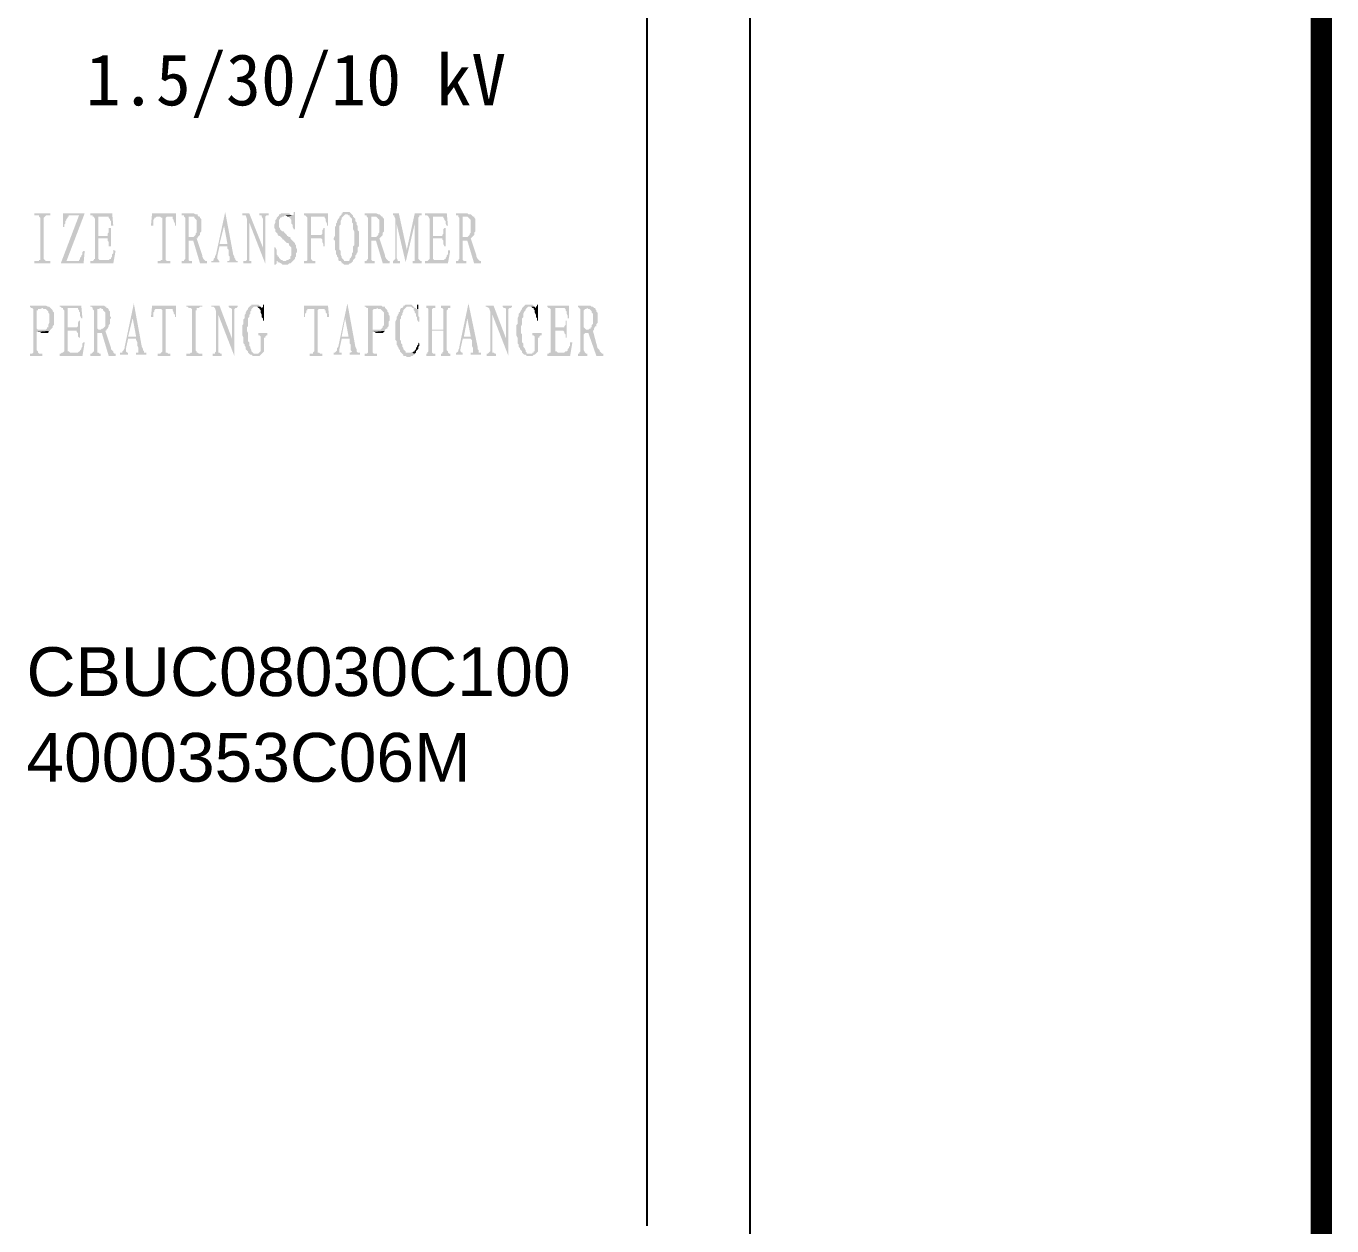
# Model space of a CAD drawing. Header units: millimetres. Extents: x 237080 to 246815, y -181726 to -175279.
# Drawn here: x 246750.4 to 246814.7, y -181108.9 to -181049.9 of the extents above; entities that cross this region are included whole.
import ezdxf

# ---------------------------------------------------------------- set-up
doc = ezdxf.new("R2010")
doc.units = ezdxf.units.MM
doc.header["$LTSCALE"] = 13
for name, color, linetype in [('1', 4, 'Continuous'), ('2', 3, 'Continuous'), ('PDF_Geometry', 7, 'Continuous')]:
    doc.layers.add(name, color=color, linetype=linetype)
doc.styles.add('Note Text (ANSI)', font='arial.ttf')
doc.styles.add('PDF FangSong', font='simfang.ttf')

msp = doc.modelspace()

# ---------------------------------------------------------------- hatches: boundary and pattern name
at = {"layer": '2', "linetype": 'Continuous', "transparency": 33554559}
for points in [[(246751.642, -181059.121), (246750.855, -181059.121), (246750.855, -181059.233), (246750.968, -181059.233), (246751.024, -181059.233), (246751.08, -181059.233), (246751.08, -181059.289), (246751.136, -181059.345), (246751.136, -181059.402), (246751.136, -181061.367), (246751.136, -181061.424), (246751.08, -181061.424), (246751.08, -181061.48), (246751.024, -181061.48), (246750.911, -181061.48), (246750.855, -181061.48), (246750.855, -181061.592), (246751.642, -181061.592), (246751.642, -181061.48), (246751.585, -181061.48), (246751.529, -181061.48), (246751.473, -181061.48), (246751.417, -181061.48), (246751.361, -181061.424), (246751.305, -181061.367), (246751.305, -181059.345), (246751.361, -181059.289), (246751.417, -181059.233), (246751.473, -181059.233), (246751.529, -181059.233), (246751.642, -181059.233)], [(246753.327, -181059.121), (246753.046, -181059.233), (246752.147, -181061.592), (246752.428, -181061.48)], [(246753.327, -181059.121), (246752.259, -181059.121), (246752.259, -181059.795), (246752.316, -181059.795), (246752.316, -181059.682), (246752.372, -181059.626), (246752.372, -181059.514), (246752.428, -181059.458), (246752.428, -181059.402), (246752.484, -181059.345), (246752.484, -181059.289), (246752.54, -181059.289), (246752.54, -181059.233), (246753.046, -181059.233)], [(246754.675, -181059.121), (246753.607, -181059.121), (246753.607, -181059.233), (246753.664, -181059.233), (246753.72, -181059.233), (246753.72, -181059.289), (246754.45, -181059.289), (246754.506, -181059.289), (246754.506, -181059.345), (246754.562, -181059.402), (246754.562, -181059.458), (246754.618, -181059.514), (246754.618, -181059.626), (246754.618, -181059.739), (246754.731, -181059.739)], [(246753.72, -181059.289), (246753.776, -181059.289), (246753.832, -181059.402), (246753.832, -181061.367), (246753.776, -181061.367), (246753.776, -181061.424), (246753.72, -181061.48), (246754.169, -181061.424), (246754.113, -181061.424), (246754.057, -181061.424), (246754.001, -181061.367), (246754.001, -181061.311), (246754.001, -181060.356), (246754.394, -181060.356), (246754.001, -181060.244), (246754.001, -181059.289), (246754.45, -181059.289)], [(246757.82, -181059.121), (246756.64, -181059.121), (246756.584, -181059.739), (246756.697, -181059.739), (246756.697, -181059.626), (246756.697, -181059.514), (246756.697, -181059.458), (246756.753, -181059.402), (246756.753, -181059.345), (246756.809, -181059.345), (246756.865, -181059.289), (246756.921, -181059.289)], [(246757.82, -181059.121), (246756.921, -181059.289), (246757.595, -181059.289), (246757.651, -181059.289), (246757.651, -181059.345), (246757.651, -181059.402), (246757.708, -181059.458), (246757.708, -181059.514), (246757.764, -181059.626), (246757.764, -181059.739), (246757.82, -181059.739)], [(246756.921, -181059.289), (246756.977, -181059.289), (246757.034, -181059.289), (246757.09, -181059.345), (246757.146, -181059.345), (246757.146, -181061.367), (246757.146, -181061.424), (246757.09, -181061.424), (246757.034, -181061.48), (246756.977, -181061.48), (246756.921, -181061.48), (246756.921, -181061.592), (246757.539, -181061.592), (246757.539, -181061.48), (246757.483, -181061.48), (246757.427, -181061.48), (246757.371, -181061.48), (246757.314, -181061.424), (246757.314, -181061.367), (246757.314, -181059.345), (246757.371, -181059.289), (246757.427, -181059.289), (246757.539, -181059.289), (246757.595, -181059.289)], [(246758.606, -181059.121), (246758.101, -181059.121), (246758.101, -181059.233), (246758.157, -181059.233), (246758.213, -181059.233), (246758.213, -181059.289), (246758.269, -181059.345), (246758.269, -181061.367), (246758.213, -181061.424), (246758.213, -181061.48), (246758.157, -181061.48), (246758.101, -181061.48), (246758.101, -181061.592), (246758.606, -181061.592), (246758.606, -181061.48), (246758.55, -181061.48), (246758.494, -181061.48), (246758.438, -181061.424), (246758.438, -181061.367), (246758.438, -181060.525), (246758.438, -181060.469), (246758.494, -181060.469), (246758.55, -181060.469), (246758.662, -181060.469), (246758.831, -181060.356), (246758.887, -181060.356), (246758.55, -181060.3), (246758.494, -181060.3), (246758.438, -181060.3), (246758.438, -181060.244), (246758.438, -181059.345), (246758.438, -181059.289), (246758.494, -181059.289), (246758.606, -181059.289), (246758.943, -181059.289), (246758.887, -181059.233), (246758.887, -181059.177), (246758.831, -181059.177), (246758.775, -181059.177), (246758.662, -181059.121)], [(246758.943, -181059.289), (246758.606, -181059.289), (246758.662, -181059.289), (246758.719, -181059.289), (246758.719, -181059.345), (246758.775, -181059.402), (246758.831, -181059.458), (246758.831, -181059.514), (246758.831, -181059.626), (246758.831, -181059.682), (246758.831, -181059.795), (246758.831, -181059.851), (246758.831, -181059.907), (246758.831, -181060.019), (246758.831, -181060.076), (246758.775, -181060.132), (246758.775, -181060.188), (246758.719, -181060.244), (246758.662, -181060.3), (246758.606, -181060.3), (246758.55, -181060.3), (246758.887, -181060.356), (246758.887, -181060.3), (246758.943, -181060.244), (246758.999, -181060.188), (246758.999, -181060.132), (246758.999, -181060.076), (246759.056, -181060.019), (246759.056, -181059.963), (246759.056, -181059.907), (246759.056, -181059.795), (246759.056, -181059.739), (246759.056, -181059.626), (246759.056, -181059.57), (246759.056, -181059.458), (246759.056, -181059.402), (246758.999, -181059.345), (246758.999, -181059.289)], [(246760.235, -181059.065), (246759.786, -181061.143), (246759.73, -181061.255), (246759.73, -181061.311), (246759.673, -181061.367), (246759.673, -181061.424), (246759.617, -181061.48), (246759.561, -181061.48), (246759.561, -181061.536), (246759.954, -181061.536), (246759.954, -181061.48), (246759.898, -181061.424), (246759.842, -181061.367), (246759.842, -181061.255), (246759.954, -181060.75), (246760.347, -181060.75), (246759.954, -181060.637), (246760.179, -181059.739)], [(246760.235, -181059.065), (246760.179, -181059.739), (246760.347, -181060.637), (246759.954, -181060.637), (246760.347, -181060.75), (246760.347, -181060.862), (246760.404, -181060.918), (246760.404, -181060.974), (246760.404, -181061.087), (246760.404, -181061.143), (246760.404, -181061.199), (246760.46, -181061.255), (246760.46, -181061.311), (246760.46, -181061.367), (246760.46, -181061.424), (246760.404, -181061.48), (246760.347, -181061.48), (246760.347, -181061.536), (246760.853, -181061.536), (246760.853, -181061.48), (246760.797, -181061.48), (246760.741, -181061.424), (246760.741, -181061.367), (246760.684, -181061.311), (246760.684, -181061.255), (246760.628, -181061.143)], [(246761.415, -181059.121), (246761.078, -181059.121), (246761.078, -181059.233), (246761.134, -181059.233), (246761.19, -181059.233), (246761.246, -181059.233), (246761.302, -181059.402), (246761.415, -181059.57), (246762.201, -181061.592), (246762.089, -181060.806)], [(246761.302, -181059.402), (246761.302, -181061.367), (246761.302, -181061.424), (246761.246, -181061.48), (246761.19, -181061.48), (246761.134, -181061.48), (246761.134, -181061.592), (246761.527, -181061.592), (246761.527, -181061.48), (246761.471, -181061.48), (246761.415, -181061.48), (246761.415, -181061.424), (246761.415, -181061.367), (246761.415, -181059.57)], [(246762.369, -181059.121), (246761.92, -181059.121), (246761.92, -181059.233), (246761.976, -181059.233), (246762.032, -181059.233), (246762.032, -181059.289), (246762.089, -181059.402), (246762.089, -181060.806), (246762.201, -181061.592), (246762.201, -181059.345), (246762.201, -181059.289), (246762.257, -181059.233), (246762.369, -181059.233)], [(246763.1, -181059.121), (246763.043, -181059.121), (246762.987, -181059.121), (246762.931, -181059.177), (246762.875, -181059.177), (246762.875, -181059.233), (246762.819, -181059.289), (246762.763, -181059.345), (246762.763, -181059.402), (246762.706, -181059.458), (246762.706, -181059.514), (246762.706, -181059.57), (246762.65, -181059.682), (246762.65, -181059.739), (246762.65, -181059.851), (246762.706, -181059.907), (246762.706, -181059.963), (246762.706, -181060.019), (246762.763, -181060.076), (246762.819, -181060.132), (246762.819, -181060.188), (246762.875, -181060.244), (246762.931, -181060.244), (246762.987, -181060.3), (246763.043, -181060.356), (246763.043, -181060.413), (246763.1, -181060.413), (246763.156, -181060.469), (246763.212, -181060.525), (246763.268, -181060.581), (246763.324, -181060.581), (246763.38, -181060.637), (246763.38, -181060.693), (246763.437, -181060.75), (246763.493, -181060.806), (246763.493, -181060.862), (246763.493, -181060.918), (246763.493, -181060.974), (246763.493, -181061.087), (246763.493, -181061.143), (246763.493, -181061.199), (246763.437, -181061.255), (246763.437, -181061.311), (246763.437, -181061.367), (246763.38, -181061.367), (246763.324, -181061.424), (246763.268, -181061.424), (246763.212, -181061.48), (246763.156, -181061.48), (246762.763, -181061.48), (246762.819, -181061.48), (246762.819, -181061.536), (246762.875, -181061.536), (246762.987, -181061.592), (246763.043, -181061.648), (246763.1, -181061.648), (246763.212, -181061.648), (246763.268, -181061.648), (246763.324, -181061.648), (246763.38, -181061.592), (246763.437, -181061.592), (246763.493, -181061.536), (246763.549, -181061.48), (246763.605, -181061.424), (246763.661, -181061.367), (246763.661, -181061.311), (246763.717, -181061.255), (246763.717, -181061.199), (246763.717, -181061.087), (246763.774, -181061.03), (246763.774, -181060.974), (246763.774, -181060.918), (246763.717, -181060.806), (246763.717, -181060.75), (246763.717, -181060.693), (246763.661, -181060.637), (246763.661, -181060.581), (246763.605, -181060.525), (246763.549, -181060.469), (246763.493, -181060.413), (246763.437, -181060.356), (246763.437, -181060.3), (246763.38, -181060.3), (246763.324, -181060.244), (246763.268, -181060.244), (246763.268, -181060.188), (246763.212, -181060.132), (246763.156, -181060.076), (246763.1, -181060.019), (246763.043, -181060.019), (246762.987, -181059.963), (246762.931, -181059.907), (246762.931, -181059.851), (246762.875, -181059.795), (246762.875, -181059.739), (246762.875, -181059.682), (246762.875, -181059.626), (246762.875, -181059.57), (246762.875, -181059.458), (246762.931, -181059.402), (246762.931, -181059.345), (246762.987, -181059.345), (246763.043, -181059.289), (246763.1, -181059.289), (246763.156, -181059.233), (246763.212, -181059.233), (246763.493, -181059.233), (246763.437, -181059.177), (246763.38, -181059.121), (246763.324, -181059.121), (246763.268, -181059.121), (246763.212, -181059.121)], [(246763.493, -181059.233), (246763.212, -181059.233), (246763.324, -181059.289), (246763.549, -181059.233)], [(246763.661, -181059.065), (246763.605, -181059.065), (246763.605, -181059.177), (246763.549, -181059.233), (246763.324, -181059.289), (246763.38, -181059.289), (246763.38, -181059.345), (246763.437, -181059.345), (246763.437, -181059.402), (246763.493, -181059.458), (246763.493, -181059.514), (246763.493, -181059.626), (246763.549, -181059.682), (246763.549, -181059.795), (246763.605, -181059.907), (246763.661, -181059.907)], [(246765.29, -181059.121), (246764.111, -181059.121), (246764.111, -181059.233), (246764.167, -181059.233), (246765.122, -181059.289), (246765.122, -181059.345), (246765.178, -181059.402), (246765.178, -181059.458), (246765.178, -181059.514), (246765.234, -181059.626), (246765.234, -181059.739), (246765.29, -181059.739)], [(246764.167, -181059.233), (246764.223, -181059.289), (246764.279, -181059.345), (246764.279, -181059.402), (246764.279, -181061.424), (246764.223, -181061.48), (246764.167, -181061.48), (246764.111, -181061.48), (246764.111, -181061.592), (246764.672, -181061.592), (246764.672, -181061.48), (246764.616, -181061.48), (246764.56, -181061.48), (246764.504, -181061.424), (246764.448, -181061.367), (246764.448, -181060.356), (246764.953, -181060.356), (246764.448, -181060.188), (246764.448, -181059.289), (246765.122, -181059.289)], [(246766.245, -181059.065), (246766.189, -181059.065), (246766.076, -181059.065), (246766.02, -181059.065), (246766.02, -181059.121), (246765.964, -181059.121), (246765.964, -181059.177), (246765.908, -181059.233), (246765.852, -181059.289), (246765.852, -181059.345), (246765.796, -181059.402), (246765.739, -181059.514), (246765.739, -181059.57), (246765.683, -181059.626), (246765.683, -181059.682), (246765.683, -181059.739), (246765.627, -181059.795), (246765.627, -181059.851), (246765.627, -181059.963), (246765.627, -181060.019), (246765.627, -181060.076), (246765.627, -181060.188), (246765.627, -181060.244), (246765.571, -181060.356), (246765.571, -181060.413), (246765.627, -181060.469), (246765.627, -181060.525), (246765.627, -181060.637), (246765.627, -181060.693), (246765.627, -181060.75), (246765.627, -181060.862), (246765.627, -181060.918), (246765.683, -181060.974), (246765.683, -181061.03), (246765.683, -181061.143), (246765.739, -181061.199), (246765.739, -181061.255), (246765.796, -181061.311), (246765.796, -181061.424), (246765.852, -181061.48), (246765.908, -181061.48), (246766.245, -181061.48), (246766.189, -181061.48), (246766.133, -181061.48), (246766.076, -181061.48), (246766.076, -181061.424), (246766.02, -181061.367), (246765.964, -181061.311), (246765.964, -181061.255), (246765.908, -181061.143), (246765.908, -181061.087), (246765.908, -181061.03), (246765.908, -181060.974), (246765.852, -181060.918), (246765.852, -181060.862), (246765.852, -181060.75), (246765.852, -181060.693), (246765.852, -181060.581), (246765.852, -181060.525), (246765.852, -181060.413), (246765.852, -181060.356), (246765.852, -181060.3), (246765.852, -181060.244), (246765.852, -181060.132), (246765.852, -181060.076), (246765.852, -181059.963), (246765.852, -181059.907), (246765.852, -181059.851), (246765.852, -181059.739), (246765.908, -181059.682), (246765.908, -181059.626), (246765.908, -181059.57), (246765.908, -181059.514), (246765.964, -181059.402), (246765.964, -181059.345), (246766.02, -181059.289), (246766.076, -181059.233), (246766.133, -181059.177), (246766.189, -181059.177), (246766.47, -181059.177), (246766.413, -181059.121), (246766.357, -181059.065), (246766.301, -181059.065)], [(246766.47, -181059.177), (246766.189, -181059.177), (246766.245, -181059.177), (246766.301, -181059.233), (246766.357, -181059.233), (246766.357, -181059.289), (246766.413, -181059.345), (246766.47, -181059.402), (246766.47, -181059.514), (246766.47, -181059.57), (246766.526, -181059.626), (246766.526, -181059.739), (246766.526, -181059.795), (246766.526, -181059.851), (246766.526, -181059.907), (246766.582, -181060.019), (246766.582, -181060.076), (246766.582, -181060.188), (246766.582, -181060.244), (246766.582, -181060.356), (246766.582, -181060.413), (246766.582, -181060.525), (246766.582, -181060.581), (246766.582, -181060.693), (246766.526, -181060.75), (246766.526, -181060.806), (246766.526, -181060.918), (246766.526, -181060.974), (246766.526, -181061.03), (246766.47, -181061.087), (246766.47, -181061.143), (246766.47, -181061.199), (246766.413, -181061.311), (246766.357, -181061.367), (246766.357, -181061.424), (246766.301, -181061.48), (246766.245, -181061.48), (246765.908, -181061.48), (246765.964, -181061.536), (246765.964, -181061.592), (246766.02, -181061.592), (246766.076, -181061.648), (246766.133, -181061.648), (246766.189, -181061.648), (246766.245, -181061.648), (246766.301, -181061.648), (246766.357, -181061.592), (246766.413, -181061.592), (246766.47, -181061.536), (246766.526, -181061.48), (246766.526, -181061.424), (246766.582, -181061.367), (246766.638, -181061.311), (246766.638, -181061.255), (246766.638, -181061.199), (246766.694, -181061.143), (246766.694, -181061.087), (246766.75, -181061.03), (246766.75, -181060.974), (246766.75, -181060.862), (246766.75, -181060.806), (246766.807, -181060.75), (246766.807, -181060.637), (246766.807, -181060.581), (246766.807, -181060.525), (246766.807, -181060.413), (246766.807, -181060.356), (246766.807, -181060.3), (246766.807, -181060.188), (246766.807, -181060.132), (246766.807, -181060.019), (246766.75, -181059.963), (246766.75, -181059.907), (246766.75, -181059.795), (246766.75, -181059.739), (246766.694, -181059.682), (246766.694, -181059.626), (246766.694, -181059.57), (246766.638, -181059.514), (246766.638, -181059.402), (246766.582, -181059.345), (246766.526, -181059.289), (246766.526, -181059.233)], [(246767.593, -181059.121), (246767.087, -181059.121), (246767.087, -181059.233), (246767.144, -181059.233), (246767.2, -181059.233), (246767.2, -181059.289), (246767.256, -181059.345), (246767.256, -181061.367), (246767.2, -181061.424), (246767.2, -181061.48), (246767.144, -181061.48), (246767.087, -181061.48), (246767.087, -181061.592), (246767.593, -181061.592), (246767.593, -181061.48), (246767.537, -181061.48), (246767.481, -181061.48), (246767.424, -181061.424), (246767.424, -181061.367), (246767.424, -181060.525), (246767.424, -181060.469), (246767.481, -181060.469), (246767.537, -181060.469), (246767.649, -181060.469), (246767.818, -181060.356), (246767.537, -181060.3), (246767.481, -181060.3), (246767.424, -181060.3), (246767.424, -181060.244), (246767.424, -181059.345), (246767.424, -181059.289), (246767.481, -181059.289), (246767.537, -181059.289), (246767.93, -181059.289), (246767.874, -181059.233), (246767.818, -181059.177), (246767.761, -181059.177), (246767.649, -181059.121)], [(246767.93, -181059.289), (246767.537, -181059.289), (246767.649, -181059.289), (246767.705, -181059.345), (246767.761, -181059.402), (246767.818, -181059.458), (246767.818, -181059.514), (246767.818, -181059.626), (246767.818, -181059.682), (246767.818, -181059.795), (246767.818, -181059.851), (246767.818, -181059.907), (246767.818, -181060.019), (246767.818, -181060.076), (246767.761, -181060.132), (246767.761, -181060.188), (246767.705, -181060.244), (246767.649, -181060.3), (246767.593, -181060.3), (246767.537, -181060.3), (246767.818, -181060.356), (246767.874, -181060.3), (246767.93, -181060.244), (246767.986, -181060.188), (246767.986, -181060.132), (246767.986, -181060.076), (246768.042, -181060.019), (246768.042, -181059.963), (246768.042, -181059.907), (246768.042, -181059.795), (246768.042, -181059.739), (246768.042, -181059.626), (246768.042, -181059.57), (246768.042, -181059.458), (246768.042, -181059.402), (246767.986, -181059.345), (246767.986, -181059.289)], [(246768.772, -181059.121), (246768.492, -181059.121), (246768.492, -181059.233), (246768.548, -181059.233), (246768.548, -181059.289), (246768.604, -181059.402), (246768.66, -181059.626), (246769.109, -181061.536), (246769.166, -181060.918)], [(246768.604, -181059.402), (246768.604, -181061.367), (246768.548, -181061.424), (246768.492, -181061.48), (246768.492, -181061.592), (246768.829, -181061.592), (246768.829, -181061.48), (246768.772, -181061.48), (246768.716, -181061.48), (246768.716, -181061.424), (246768.66, -181061.311), (246768.66, -181059.626)], [(246769.896, -181059.121), (246769.559, -181059.121), (246769.166, -181060.918), (246769.109, -181061.536), (246769.559, -181059.626), (246769.727, -181059.402), (246769.727, -181059.345), (246769.783, -181059.289), (246769.783, -181059.233), (246769.84, -181059.233), (246769.896, -181059.233)], [(246769.727, -181059.402), (246769.559, -181059.626), (246769.559, -181061.367), (246769.559, -181061.424), (246769.559, -181061.48), (246769.503, -181061.48), (246769.447, -181061.48), (246769.447, -181061.592), (246769.896, -181061.592), (246769.896, -181061.48), (246769.84, -181061.48), (246769.784, -181061.424), (246769.727, -181061.367)], [(246771.132, -181059.121), (246770.064, -181059.121), (246770.064, -181059.233), (246770.121, -181059.233), (246770.177, -181059.233), (246770.233, -181059.289), (246770.907, -181059.289), (246770.963, -181059.289), (246770.963, -181059.345), (246771.019, -181059.402), (246771.019, -181059.458), (246771.075, -181059.514), (246771.075, -181059.626), (246771.132, -181059.739), (246771.188, -181059.739)], [(246770.233, -181059.289), (246770.289, -181059.402), (246770.289, -181061.367), (246770.233, -181061.424), (246770.177, -181061.48), (246770.626, -181061.424), (246770.57, -181061.424), (246770.514, -181061.424), (246770.457, -181061.367), (246770.457, -181061.311), (246770.457, -181060.356), (246770.907, -181060.356), (246770.457, -181060.244), (246770.457, -181059.289), (246770.907, -181059.289)], [(246772.086, -181059.121), (246771.581, -181059.121), (246771.581, -181059.233), (246771.637, -181059.233), (246771.693, -181059.233), (246771.693, -181059.289), (246771.749, -181059.345), (246771.749, -181061.367), (246771.693, -181061.424), (246771.693, -181061.48), (246771.637, -181061.48), (246771.581, -181061.48), (246771.581, -181061.592), (246772.086, -181061.592), (246772.086, -181061.48), (246772.03, -181061.48), (246771.974, -181061.48), (246771.918, -181061.424), (246771.918, -181061.367), (246771.918, -181060.525), (246771.918, -181060.469), (246771.974, -181060.469), (246772.03, -181060.469), (246772.142, -181060.469), (246772.311, -181060.356), (246772.03, -181060.3), (246771.974, -181060.3), (246771.918, -181060.3), (246771.918, -181060.244), (246771.918, -181059.345), (246771.918, -181059.289), (246771.974, -181059.289), (246772.03, -181059.289), (246772.423, -181059.289), (246772.367, -181059.233), (246772.311, -181059.177), (246772.199, -181059.177), (246772.142, -181059.121)], [(246772.423, -181059.289), (246772.03, -181059.289), (246772.086, -181059.289), (246772.142, -181059.289), (246772.199, -181059.345), (246772.255, -181059.402), (246772.311, -181059.458), (246772.311, -181059.514), (246772.311, -181059.626), (246772.311, -181059.682), (246772.311, -181059.795), (246772.311, -181059.851), (246772.311, -181059.907), (246772.311, -181060.019), (246772.311, -181060.076), (246772.255, -181060.132), (246772.255, -181060.188), (246772.199, -181060.244), (246772.142, -181060.3), (246772.086, -181060.3), (246772.03, -181060.3), (246772.311, -181060.356), (246772.367, -181060.3), (246772.423, -181060.244), (246772.479, -181060.188), (246772.479, -181060.132), (246772.479, -181060.076), (246772.536, -181060.019), (246772.536, -181059.963), (246772.536, -181059.907), (246772.536, -181059.795), (246772.536, -181059.739), (246772.536, -181059.626), (246772.536, -181059.57), (246772.536, -181059.458), (246772.536, -181059.402), (246772.479, -181059.345), (246772.479, -181059.289)], [(246754.618, -181059.851), (246754.506, -181059.851), (246754.506, -181059.907), (246754.506, -181059.963), (246754.506, -181060.076), (246754.45, -181060.132), (246754.45, -181060.188), (246754.45, -181060.244), (246754.001, -181060.244), (246754.394, -181060.356), (246754.45, -181060.356), (246754.45, -181060.413), (246754.45, -181060.469), (246754.506, -181060.525), (246754.506, -181060.637), (246754.506, -181060.75), (246754.618, -181060.75)], [(246765.122, -181059.851), (246765.065, -181059.851), (246765.065, -181059.907), (246765.009, -181059.963), (246765.009, -181060.076), (246765.009, -181060.132), (246764.953, -181060.188), (246764.448, -181060.188), (246764.953, -181060.356), (246765.009, -181060.413), (246765.009, -181060.469), (246765.009, -181060.525), (246765.065, -181060.637), (246765.065, -181060.75), (246765.122, -181060.75)], [(246771.075, -181059.851), (246771.019, -181059.851), (246770.963, -181059.907), (246770.963, -181059.963), (246770.963, -181060.076), (246770.963, -181060.132), (246770.907, -181060.188), (246770.907, -181060.244), (246770.457, -181060.244), (246770.907, -181060.356), (246770.907, -181060.413), (246770.963, -181060.469), (246770.963, -181060.525), (246770.963, -181060.637), (246771.019, -181060.75), (246771.075, -181060.75)], [(246754.731, -181060.918), (246754.731, -181060.974), (246754.731, -181061.087), (246754.675, -181061.143), (246754.675, -181061.199), (246754.675, -181061.255), (246754.618, -181061.311), (246754.618, -181061.367), (246754.562, -181061.367), (246754.506, -181061.424), (246754.45, -181061.424), (246754.394, -181061.424), (246754.338, -181061.424), (246754.225, -181061.424), (246754.169, -181061.424), (246753.72, -181061.48), (246753.664, -181061.48), (246753.607, -181061.48), (246753.607, -181061.592), (246754.731, -181061.592), (246754.843, -181060.974)], [(246758.831, -181060.356), (246758.662, -181060.469), (246758.999, -181061.592), (246759.336, -181061.592), (246759.336, -181061.48), (246759.28, -181061.48), (246759.224, -181061.424), (246759.168, -181061.367), (246759.112, -181061.255), (246759.112, -181061.199)], [(246762.707, -181060.806), (246762.65, -181060.806), (246762.65, -181061.648), (246762.707, -181061.648), (246762.763, -181061.592), (246762.763, -181061.536), (246762.763, -181061.48), (246763.156, -181061.48), (246763.1, -181061.48), (246763.044, -181061.424), (246762.987, -181061.424), (246762.931, -181061.367), (246762.875, -181061.311), (246762.875, -181061.255), (246762.819, -181061.255), (246762.819, -181061.199), (246762.763, -181061.143), (246762.763, -181061.03), (246762.763, -181060.974), (246762.763, -181060.918)], [(246767.818, -181060.356), (246767.649, -181060.469), (246767.986, -181061.592), (246768.323, -181061.592), (246768.323, -181061.48), (246768.267, -181061.48), (246768.211, -181061.424), (246768.155, -181061.367), (246768.099, -181061.255), (246768.099, -181061.199)], [(246771.244, -181060.918), (246771.188, -181060.974), (246771.188, -181061.087), (246771.188, -181061.143), (246771.132, -181061.199), (246771.132, -181061.255), (246771.075, -181061.311), (246771.075, -181061.367), (246771.019, -181061.367), (246771.019, -181061.424), (246770.963, -181061.424), (246770.851, -181061.424), (246770.795, -181061.424), (246770.738, -181061.424), (246770.626, -181061.424), (246770.177, -181061.48), (246770.121, -181061.48), (246770.064, -181061.48), (246770.064, -181061.592), (246771.188, -181061.592), (246771.3, -181060.974)], [(246772.311, -181060.356), (246772.142, -181060.469), (246772.479, -181061.592), (246772.816, -181061.592), (246772.816, -181061.48), (246772.76, -181061.48), (246772.704, -181061.424), (246772.648, -181061.367), (246772.592, -181061.255), (246772.592, -181061.199)], [(246753.327, -181060.974), (246753.27, -181060.974), (246753.214, -181061.03), (246753.214, -181061.143), (246753.158, -181061.199), (246753.158, -181061.255), (246753.102, -181061.311), (246753.102, -181061.367), (246753.046, -181061.424), (246753.046, -181061.48), (246752.428, -181061.48), (246752.147, -181061.592), (246753.27, -181061.592)], [(246751.248, -181063.67), (246750.631, -181063.67), (246750.631, -181063.726), (246750.687, -181063.783), (246750.743, -181063.783), (246751.248, -181063.783), (246751.305, -181063.839), (246751.361, -181063.839), (246751.417, -181063.839), (246751.473, -181063.895), (246751.529, -181063.951), (246751.529, -181064.007), (246751.585, -181064.063), (246751.585, -181064.12), (246751.585, -181064.232), (246751.585, -181064.288), (246751.585, -181064.4), (246751.585, -181064.457), (246751.585, -181064.513), (246751.529, -181064.625), (246751.529, -181064.681), (246751.529, -181064.737), (246751.473, -181064.737), (246751.473, -181064.794), (246751.417, -181064.85), (246751.361, -181064.85), (246751.305, -181064.85), (246751.248, -181064.85), (246751.585, -181064.906), (246751.642, -181064.85), (246751.698, -181064.794), (246751.754, -181064.737), (246751.754, -181064.681), (246751.81, -181064.625), (246751.81, -181064.569), (246751.81, -181064.457), (246751.81, -181064.4), (246751.81, -181064.288), (246751.81, -181064.176), (246751.81, -181064.12), (246751.81, -181064.063), (246751.81, -181064.007), (246751.754, -181063.951), (246751.754, -181063.895), (246751.698, -181063.839), (246751.642, -181063.783), (246751.585, -181063.726), (246751.529, -181063.726), (246751.417, -181063.67), (246751.361, -181063.67), (246751.305, -181063.67)], [(246750.743, -181063.783), (246750.799, -181063.839), (246750.799, -181063.895), (246750.799, -181065.917), (246750.799, -181065.973), (246750.743, -181066.029), (246750.687, -181066.029), (246750.631, -181066.029), (246750.631, -181066.142), (246751.248, -181066.142), (246751.248, -181066.029), (246751.192, -181066.029), (246751.136, -181066.029), (246751.08, -181066.029), (246751.024, -181065.973), (246751.024, -181065.917), (246750.968, -181065.861), (246750.968, -181064.962), (246751.585, -181064.906), (246751.248, -181064.85), (246751.192, -181064.85), (246751.136, -181064.85), (246751.08, -181064.85), (246751.024, -181064.85), (246750.968, -181064.794), (246750.968, -181063.895), (246751.024, -181063.895), (246751.024, -181063.839), (246751.08, -181063.839), (246751.136, -181063.839), (246751.248, -181063.783)], [(246753.158, -181063.67), (246752.091, -181063.67), (246752.091, -181063.726), (246752.147, -181063.726), (246752.203, -181063.783), (246752.259, -181063.783), (246752.99, -181063.783), (246752.99, -181063.839), (246753.046, -181063.895), (246753.046, -181063.951), (246753.102, -181064.007), (246753.102, -181064.063), (246753.102, -181064.176), (246753.158, -181064.288), (246753.214, -181064.288)], [(246752.26, -181063.783), (246752.26, -181063.839), (246752.316, -181063.895), (246752.316, -181065.861), (246752.316, -181065.917), (246752.26, -181065.973), (246752.203, -181065.973), (246752.653, -181065.973), (246752.597, -181065.973), (246752.54, -181065.917), (246752.484, -181065.917), (246752.484, -181065.861), (246752.484, -181064.906), (246752.934, -181064.906), (246752.484, -181064.737), (246752.484, -181063.783), (246752.99, -181063.783)], [(246754.113, -181063.67), (246753.607, -181063.67), (246753.607, -181063.726), (246753.664, -181063.726), (246753.72, -181063.783), (246753.72, -181063.839), (246753.776, -181063.895), (246753.776, -181065.917), (246753.72, -181065.973), (246753.664, -181066.029), (246753.607, -181066.029), (246753.607, -181066.142), (246754.113, -181066.142), (246754.113, -181066.029), (246754.057, -181066.029), (246754.001, -181065.973), (246753.944, -181065.973), (246753.944, -181065.861), (246753.944, -181065.074), (246753.944, -181065.018), (246754.001, -181065.018), (246754.057, -181065.018), (246754.169, -181065.018), (246754.338, -181064.906), (246754.394, -181064.906), (246754.057, -181064.85), (246754.001, -181064.85), (246753.944, -181064.794), (246753.944, -181064.737), (246753.944, -181063.895), (246753.944, -181063.839), (246754.001, -181063.839), (246754.113, -181063.783), (246754.45, -181063.783), (246754.394, -181063.783), (246754.394, -181063.726), (246754.338, -181063.726), (246754.281, -181063.67), (246754.169, -181063.67)], [(246754.45, -181063.783), (246754.113, -181063.783), (246754.169, -181063.839), (246754.225, -181063.839), (246754.225, -181063.895), (246754.281, -181063.951), (246754.338, -181064.007), (246754.338, -181064.063), (246754.338, -181064.12), (246754.338, -181064.232), (246754.338, -181064.344), (246754.338, -181064.4), (246754.338, -181064.457), (246754.338, -181064.569), (246754.338, -181064.625), (246754.338, -181064.681), (246754.281, -181064.737), (246754.225, -181064.794), (246754.169, -181064.794), (246754.113, -181064.85), (246754.057, -181064.85), (246754.394, -181064.906), (246754.394, -181064.85), (246754.45, -181064.794), (246754.506, -181064.681), (246754.506, -181064.625), (246754.562, -181064.569), (246754.562, -181064.513), (246754.562, -181064.457), (246754.562, -181064.344), (246754.618, -181064.288), (246754.618, -181064.232), (246754.562, -181064.176), (246754.562, -181064.063), (246754.562, -181064.007), (246754.562, -181063.951), (246754.506, -181063.895), (246754.506, -181063.839)], [(246755.742, -181063.558), (246755.292, -181065.692), (246755.292, -181065.748), (246755.236, -181065.861), (246755.18, -181065.917), (246755.18, -181065.973), (246755.124, -181065.973), (246755.068, -181065.973), (246755.068, -181066.085), (246755.461, -181066.085), (246755.461, -181065.973), (246755.405, -181065.973), (246755.349, -181065.917), (246755.349, -181065.861), (246755.349, -181065.805), (246755.461, -181065.299), (246755.854, -181065.299), (246755.461, -181065.187), (246755.686, -181064.288)], [(246755.742, -181063.558), (246755.686, -181064.288), (246755.854, -181065.187), (246755.461, -181065.187), (246755.854, -181065.299), (246755.854, -181065.355), (246755.91, -181065.468), (246755.91, -181065.524), (246755.91, -181065.58), (246755.91, -181065.636), (246755.966, -181065.748), (246755.966, -181065.805), (246755.966, -181065.861), (246755.966, -181065.917), (246755.966, -181065.973), (246755.91, -181065.973), (246755.854, -181065.973), (246755.854, -181066.085), (246756.36, -181066.085), (246756.36, -181065.973), (246756.303, -181065.973), (246756.247, -181065.973), (246756.247, -181065.917), (246756.191, -181065.861), (246756.191, -181065.805), (246756.135, -181065.692)], [(246757.82, -181063.67), (246756.64, -181063.67), (246756.584, -181064.232), (246756.697, -181064.232), (246756.697, -181064.12), (246756.697, -181064.063), (246756.697, -181064.007), (246756.753, -181063.951), (246756.753, -181063.895), (246756.809, -181063.839), (246756.865, -181063.839), (246756.921, -181063.839)], [(246757.82, -181063.67), (246756.921, -181063.839), (246757.595, -181063.839), (246757.651, -181063.839), (246757.651, -181063.895), (246757.708, -181064.007), (246757.708, -181064.063), (246757.764, -181064.12), (246757.764, -181064.232), (246757.82, -181064.232)], [(246756.921, -181063.839), (246756.977, -181063.839), (246757.034, -181063.839), (246757.09, -181063.839), (246757.146, -181063.895), (246757.146, -181065.917), (246757.09, -181065.973), (246757.034, -181066.029), (246756.977, -181066.029), (246756.921, -181066.029), (246756.921, -181066.142), (246757.539, -181066.142), (246757.539, -181066.029), (246757.483, -181066.029), (246757.427, -181066.029), (246757.371, -181065.973), (246757.314, -181065.973), (246757.314, -181065.917), (246757.314, -181063.895), (246757.314, -181063.839), (246757.371, -181063.839), (246757.427, -181063.839), (246757.539, -181063.839), (246757.595, -181063.839)], [(246759.112, -181063.67), (246758.325, -181063.67), (246758.325, -181063.726), (246758.382, -181063.726), (246758.438, -181063.783), (246758.494, -181063.783), (246758.55, -181063.783), (246758.606, -181063.839), (246758.606, -181063.895), (246758.606, -181065.917), (246758.606, -181065.973), (246758.55, -181065.973), (246758.494, -181066.029), (246758.438, -181066.029), (246758.325, -181066.029), (246758.325, -181066.142), (246759.112, -181066.142), (246759.112, -181066.029), (246758.999, -181066.029), (246758.943, -181066.029), (246758.887, -181065.973), (246758.831, -181065.973), (246758.831, -181065.917), (246758.775, -181065.861), (246758.775, -181063.895), (246758.831, -181063.895), (246758.831, -181063.839), (246758.831, -181063.783), (246758.887, -181063.783), (246758.943, -181063.783), (246758.999, -181063.726), (246759.112, -181063.726)], [(246759.954, -181063.67), (246759.561, -181063.67), (246759.561, -181063.726), (246759.673, -181063.726), (246759.73, -181063.783), (246759.786, -181063.951), (246759.898, -181064.12), (246760.684, -181066.142), (246760.572, -181065.299)], [(246759.786, -181063.951), (246759.786, -181065.917), (246759.73, -181065.973), (246759.73, -181066.029), (246759.617, -181066.029), (246759.617, -181066.142), (246760.067, -181066.142), (246760.067, -181066.029), (246760.01, -181066.029), (246759.954, -181065.973), (246759.898, -181065.973), (246759.898, -181065.861), (246759.898, -181064.12)], [(246760.853, -181063.67), (246760.404, -181063.67), (246760.404, -181063.726), (246760.46, -181063.783), (246760.516, -181063.783), (246760.572, -181063.839), (246760.572, -181063.895), (246760.572, -181065.299), (246760.684, -181066.142), (246760.684, -181063.895), (246760.684, -181063.839), (246760.741, -181063.783), (246760.797, -181063.783), (246760.853, -181063.726)], [(246761.695, -181063.614), (246761.639, -181063.614), (246761.583, -181063.614), (246761.527, -181063.614), (246761.527, -181063.67), (246761.471, -181063.67), (246761.415, -181063.726), (246761.358, -181063.783), (246761.358, -181063.839), (246761.302, -181063.895), (246761.246, -181064.007), (246761.246, -181064.063), (246761.19, -181064.12), (246761.19, -181064.176), (246761.19, -181064.288), (246761.134, -181064.344), (246761.134, -181064.4), (246761.134, -181064.457), (246761.134, -181064.569), (246761.078, -181064.625), (246761.078, -181064.737), (246761.078, -181064.794), (246761.078, -181064.906), (246761.078, -181064.962), (246761.078, -181065.074), (246761.078, -181065.131), (246761.134, -181065.243), (246761.134, -181065.299), (246761.134, -181065.355), (246761.134, -181065.411), (246761.134, -181065.524), (246761.19, -181065.58), (246761.19, -181065.636), (246761.246, -181065.692), (246761.246, -181065.748), (246761.246, -181065.805), (246761.302, -181065.861), (246761.358, -181065.917), (246761.358, -181065.973), (246761.415, -181066.029), (246761.471, -181066.085), (246761.527, -181066.085), (246761.583, -181066.142), (246761.639, -181066.142), (246761.695, -181066.142), (246761.752, -181066.142), (246761.864, -181066.142), (246761.92, -181066.142), (246761.976, -181066.085), (246761.695, -181066.029), (246761.639, -181066.029), (246761.583, -181065.973), (246761.527, -181065.917), (246761.527, -181065.861), (246761.471, -181065.748), (246761.471, -181065.692), (246761.415, -181065.636), (246761.415, -181065.58), (246761.415, -181065.524), (246761.415, -181065.468), (246761.358, -181065.411), (246761.358, -181065.299), (246761.358, -181065.243), (246761.358, -181065.187), (246761.358, -181065.074), (246761.358, -181065.018), (246761.302, -181064.906), (246761.302, -181064.85), (246761.302, -181064.737), (246761.358, -181064.681), (246761.358, -181064.569), (246761.358, -181064.513), (246761.358, -181064.457), (246761.358, -181064.344), (246761.358, -181064.288), (246761.415, -181064.232), (246761.415, -181064.176), (246761.415, -181064.12), (246761.471, -181064.063), (246761.471, -181063.951), (246761.527, -181063.895), (246761.527, -181063.839), (246761.583, -181063.783), (246761.639, -181063.726), (246761.695, -181063.726), (246761.976, -181063.726), (246761.92, -181063.67), (246761.864, -181063.614), (246761.808, -181063.614), (246761.752, -181063.614)], [(246761.976, -181063.726), (246761.695, -181063.726), (246761.752, -181063.726), (246761.808, -181063.726), (246761.864, -181063.783), (246761.92, -181063.783), (246762.032, -181063.783)], [(246762.145, -181063.614), (246762.089, -181063.614), (246762.089, -181063.67), (246762.089, -181063.726), (246762.032, -181063.783), (246761.92, -181063.783), (246761.92, -181063.839), (246761.976, -181063.895), (246761.976, -181063.951), (246761.976, -181064.007), (246762.032, -181064.12), (246762.032, -181064.232), (246762.089, -181064.288), (246762.089, -181064.4), (246762.145, -181064.4), (246762.145, -181064.288), (246762.145, -181064.232), (246762.145, -181064.12), (246762.145, -181064.063), (246762.145, -181064.007), (246762.145, -181063.951), (246762.145, -181063.895), (246762.145, -181063.839), (246762.145, -181063.726), (246762.145, -181063.67)], [(246765.29, -181063.67), (246764.111, -181063.67), (246764.111, -181064.232), (246764.167, -181064.232), (246764.167, -181064.12), (246764.167, -181064.063), (246764.223, -181064.007), (246764.223, -181063.951), (246764.223, -181063.895), (246764.279, -181063.895), (246764.279, -181063.839), (246764.335, -181063.839), (246764.448, -181063.839)], [(246764.448, -181063.839), (246764.504, -181063.839), (246764.56, -181063.839), (246764.616, -181063.839), (246764.616, -181063.895), (246764.616, -181065.917), (246764.56, -181065.973), (246764.56, -181066.029), (246764.504, -181066.029), (246764.391, -181066.029), (246764.391, -181066.142), (246765.009, -181066.142), (246765.009, -181066.029), (246764.953, -181066.029), (246764.897, -181066.029), (246764.841, -181065.973), (246764.785, -181065.973), (246764.785, -181065.917), (246764.785, -181063.895), (246764.841, -181063.839), (246764.953, -181063.839), (246765.009, -181063.839), (246765.122, -181063.839)], [(246765.29, -181063.67), (246764.448, -181063.839), (246765.122, -181063.839), (246765.122, -181063.895), (246765.178, -181063.895), (246765.178, -181064.007), (246765.234, -181064.063), (246765.234, -181064.12), (246765.234, -181064.232), (246765.346, -181064.232)], [(246766.245, -181063.558), (246765.796, -181065.692), (246765.739, -181065.748), (246765.739, -181065.861), (246765.683, -181065.917), (246765.627, -181065.973), (246765.571, -181065.973), (246765.571, -181066.085), (246765.964, -181066.085), (246765.964, -181065.973), (246765.852, -181065.973), (246765.852, -181065.917), (246765.852, -181065.861), (246765.852, -181065.805), (246765.964, -181065.299), (246766.357, -181065.299), (246765.964, -181065.187), (246766.133, -181064.288)], [(246766.245, -181063.558), (246766.133, -181064.288), (246766.301, -181065.187), (246765.964, -181065.187), (246766.357, -181065.299), (246766.357, -181065.355), (246766.357, -181065.468), (246766.357, -181065.524), (246766.413, -181065.58), (246766.413, -181065.636), (246766.413, -181065.748), (246766.413, -181065.805), (246766.413, -181065.861), (246766.47, -181065.917), (246766.413, -181065.973), (246766.357, -181065.973), (246766.357, -181066.085), (246766.863, -181066.085), (246766.863, -181065.973), (246766.807, -181065.973), (246766.75, -181065.973), (246766.694, -181065.917), (246766.694, -181065.861), (246766.694, -181065.805), (246766.638, -181065.692)], [(246767.705, -181063.67), (246767.087, -181063.67), (246767.087, -181063.726), (246767.144, -181063.726), (246767.2, -181063.783), (246767.256, -181063.783), (246767.705, -181063.783), (246767.762, -181063.839), (246767.818, -181063.839), (246767.874, -181063.839), (246767.93, -181063.895), (246767.986, -181063.951), (246768.042, -181064.007), (246768.042, -181064.063), (246768.042, -181064.12), (246768.042, -181064.232), (246768.042, -181064.288), (246768.042, -181064.4), (246768.042, -181064.457), (246768.042, -181064.513), (246768.042, -181064.625), (246767.986, -181064.681), (246767.986, -181064.737), (246767.93, -181064.794), (246767.874, -181064.85), (246767.818, -181064.85), (246767.762, -181064.85), (246767.705, -181064.85), (246768.099, -181064.906), (246768.099, -181064.85), (246768.155, -181064.794), (246768.211, -181064.794), (246768.211, -181064.737), (246768.267, -181064.681), (246768.267, -181064.625), (246768.267, -181064.569), (246768.267, -181064.457), (246768.323, -181064.4), (246768.323, -181064.288), (246768.323, -181064.176), (246768.267, -181064.12), (246768.267, -181064.063), (246768.267, -181064.007), (246768.211, -181063.951), (246768.211, -181063.895), (246768.155, -181063.839), (246768.099, -181063.783), (246768.099, -181063.726), (246768.042, -181063.726), (246767.986, -181063.726), (246767.93, -181063.67), (246767.874, -181063.67), (246767.762, -181063.67)], [(246767.256, -181063.783), (246767.256, -181063.839), (246767.256, -181063.895), (246767.256, -181065.917), (246767.256, -181065.973), (246767.2, -181066.029), (246767.144, -181066.029), (246767.087, -181066.029), (246767.087, -181066.142), (246767.705, -181066.142), (246767.705, -181066.029), (246767.593, -181066.029), (246767.537, -181066.029), (246767.481, -181065.973), (246767.481, -181065.917), (246767.481, -181065.861), (246767.481, -181064.962), (246768.098, -181064.906), (246767.705, -181064.85), (246767.593, -181064.85), (246767.537, -181064.85), (246767.481, -181064.85), (246767.481, -181064.794), (246767.481, -181063.895), (246767.537, -181063.839), (246767.649, -181063.839), (246767.705, -181063.783)], [(246768.997, -181063.67), (246768.997, -181063.726), (246768.941, -181063.783), (246768.885, -181063.783), (246768.829, -181063.895), (246768.829, -181063.951), (246768.772, -181064.007), (246768.772, -181064.063), (246768.716, -181064.12), (246768.716, -181064.176), (246768.66, -181064.232), (246768.66, -181064.288), (246768.66, -181064.344), (246768.604, -181064.457), (246768.604, -181064.513), (246768.604, -181064.569), (246768.604, -181064.681), (246768.604, -181064.737), (246768.604, -181064.794), (246768.604, -181064.906), (246768.604, -181065.018), (246768.604, -181065.074), (246768.604, -181065.131), (246768.604, -181065.243), (246768.604, -181065.299), (246768.604, -181065.355), (246768.66, -181065.411), (246768.66, -181065.524), (246768.66, -181065.58), (246768.716, -181065.636), (246768.716, -181065.692), (246768.772, -181065.748), (246768.772, -181065.805), (246768.829, -181065.861), (246768.829, -181065.917), (246768.885, -181065.973), (246768.941, -181066.029), (246768.997, -181066.085), (246768.997, -181066.142), (246769.053, -181066.142), (246769.109, -181066.142), (246769.166, -181066.198), (246769.222, -181066.198), (246769.278, -181066.198), (246769.334, -181066.198), (246769.39, -181066.142), (246769.446, -181066.142), (246769.503, -181066.085), (246769.559, -181066.085), (246769.559, -181066.029), (246769.334, -181065.973), (246769.278, -181065.973), (246769.222, -181065.973), (246769.166, -181065.973), (246769.109, -181065.973), (246769.109, -181065.917), (246769.053, -181065.861), (246768.997, -181065.805), (246768.997, -181065.748), (246768.941, -181065.692), (246768.941, -181065.636), (246768.941, -181065.58), (246768.885, -181065.524), (246768.885, -181065.468), (246768.885, -181065.411), (246768.829, -181065.355), (246768.829, -181065.243), (246768.829, -181065.187), (246768.829, -181065.131), (246768.829, -181065.018), (246768.829, -181064.962), (246768.829, -181064.85), (246768.829, -181064.737), (246768.829, -181064.681), (246768.829, -181064.569), (246768.829, -181064.513), (246768.829, -181064.457), (246768.829, -181064.344), (246768.885, -181064.288), (246768.885, -181064.232), (246768.885, -181064.176), (246768.941, -181064.12), (246768.941, -181064.063), (246768.997, -181063.951), (246768.997, -181063.895), (246769.053, -181063.839), (246769.109, -181063.783), (246769.166, -181063.726), (246769.222, -181063.726)], [(246769.278, -181063.614), (246769.222, -181063.614), (246769.166, -181063.614), (246769.109, -181063.614), (246769.053, -181063.67), (246768.997, -181063.67), (246769.222, -181063.726), (246769.278, -181063.726), (246769.334, -181063.726), (246769.39, -181063.726), (246769.446, -181063.783), (246769.503, -181063.783), (246769.503, -181063.839), (246769.503, -181063.895), (246769.559, -181063.951), (246769.559, -181064.007), (246769.615, -181064.063), (246769.615, -181064.176), (246769.671, -181064.232), (246769.671, -181064.344), (246769.727, -181064.457), (246769.783, -181064.457), (246769.783, -181064.4), (246769.783, -181064.288), (246769.783, -181064.232), (246769.727, -181064.176), (246769.727, -181064.063), (246769.727, -181064.007), (246769.727, -181063.951), (246769.727, -181063.895), (246769.727, -181063.839), (246769.671, -181063.839), (246769.615, -181063.839), (246769.615, -181063.783), (246769.559, -181063.783), (246769.503, -181063.726), (246769.446, -181063.67), (246769.39, -181063.614), (246769.334, -181063.614)], [(246769.727, -181063.614), (246769.671, -181063.614), (246769.671, -181063.726), (246769.671, -181063.783), (246769.671, -181063.839), (246769.727, -181063.839), (246769.727, -181063.783), (246769.727, -181063.67)], [(246770.57, -181063.67), (246770.12, -181063.67), (246770.12, -181063.783), (246770.177, -181063.783), (246770.233, -181063.839), (246770.233, -181063.895), (246770.233, -181065.917), (246770.177, -181065.973), (246770.177, -181066.029), (246770.12, -181066.029), (246770.12, -181066.142), (246770.57, -181066.142), (246770.57, -181066.029), (246770.514, -181066.029), (246770.457, -181066.029), (246770.401, -181065.973), (246770.401, -181065.917), (246770.401, -181064.906), (246770.963, -181064.906), (246770.401, -181064.85), (246770.401, -181063.895), (246770.401, -181063.839), (246770.457, -181063.783), (246770.514, -181063.783), (246770.57, -181063.783)], [(246771.3, -181063.67), (246770.851, -181063.67), (246770.851, -181063.783), (246770.907, -181063.783), (246770.963, -181063.839), (246770.963, -181063.895), (246770.963, -181064.85), (246770.401, -181064.85), (246770.963, -181064.906), (246770.963, -181065.861), (246770.963, -181065.917), (246770.907, -181065.973), (246770.907, -181066.029), (246770.851, -181066.029), (246770.851, -181066.142), (246771.3, -181066.142), (246771.3, -181066.029), (246771.244, -181066.029), (246771.188, -181065.973), (246771.188, -181065.917), (246771.131, -181065.861), (246771.131, -181063.895), (246771.188, -181063.839), (246771.188, -181063.783), (246771.244, -181063.783), (246771.3, -181063.783)], [(246772.199, -181063.558), (246771.749, -181065.692), (246771.749, -181065.748), (246771.693, -181065.861), (246771.693, -181065.917), (246771.637, -181065.973), (246771.581, -181065.973), (246771.581, -181066.085), (246771.918, -181066.085), (246771.918, -181065.973), (246771.862, -181065.973), (246771.805, -181065.917), (246771.805, -181065.861), (246771.805, -181065.805), (246771.918, -181065.299), (246772.311, -181065.299), (246771.974, -181065.187), (246772.142, -181064.288)], [(246772.199, -181063.558), (246772.142, -181064.288), (246772.311, -181065.187), (246771.974, -181065.187), (246772.311, -181065.299), (246772.367, -181065.355), (246772.367, -181065.468), (246772.367, -181065.524), (246772.367, -181065.58), (246772.367, -181065.636), (246772.423, -181065.748), (246772.423, -181065.805), (246772.423, -181065.861), (246772.423, -181065.917), (246772.423, -181065.973), (246772.311, -181065.973), (246772.311, -181066.085), (246772.816, -181066.085), (246772.816, -181065.973), (246772.76, -181065.973), (246772.704, -181065.973), (246772.704, -181065.917), (246772.704, -181065.861), (246772.648, -181065.805), (246772.648, -181065.692)], [(246773.434, -181063.67), (246773.041, -181063.67), (246773.041, -181063.726), (246773.097, -181063.726), (246773.21, -181063.783), (246773.266, -181063.951), (246773.378, -181064.12), (246774.164, -181066.142), (246774.052, -181065.299)], [(246773.266, -181063.951), (246773.266, -181065.917), (246773.21, -181065.973), (246773.153, -181066.029), (246773.097, -181066.029), (246773.097, -181066.142), (246773.547, -181066.142), (246773.547, -181066.029), (246773.49, -181066.029), (246773.434, -181065.973), (246773.378, -181065.973), (246773.378, -181065.861), (246773.378, -181064.12)], [(246774.333, -181063.67), (246773.884, -181063.67), (246773.884, -181063.726), (246773.94, -181063.783), (246773.996, -181063.783), (246774.052, -181063.839), (246774.052, -181063.895), (246774.052, -181065.299), (246774.164, -181066.142), (246774.164, -181063.895), (246774.164, -181063.839), (246774.221, -181063.783), (246774.277, -181063.783), (246774.333, -181063.726)], [(246775.175, -181063.614), (246775.119, -181063.614), (246775.063, -181063.614), (246775.007, -181063.614), (246774.951, -181063.67), (246774.895, -181063.726), (246774.838, -181063.783), (246774.838, -181063.839), (246774.782, -181063.895), (246774.726, -181064.007), (246774.67, -181064.063), (246774.67, -181064.12), (246774.67, -181064.176), (246774.614, -181064.288), (246774.614, -181064.344), (246774.614, -181064.4), (246774.614, -181064.457), (246774.614, -181064.569), (246774.558, -181064.625), (246774.558, -181064.737), (246774.558, -181064.794), (246774.558, -181064.906), (246774.558, -181064.962), (246774.558, -181065.074), (246774.558, -181065.131), (246774.614, -181065.243), (246774.614, -181065.299), (246774.614, -181065.355), (246774.614, -181065.411), (246774.614, -181065.524), (246774.67, -181065.58), (246774.67, -181065.636), (246774.67, -181065.692), (246774.726, -181065.748), (246774.726, -181065.805), (246774.782, -181065.861), (246774.838, -181065.917), (246774.838, -181065.973), (246774.895, -181066.029), (246774.951, -181066.085), (246775.007, -181066.085), (246775.063, -181066.142), (246775.119, -181066.142), (246775.175, -181066.142), (246775.232, -181066.142), (246775.288, -181066.142), (246775.344, -181066.142), (246775.4, -181066.085), (246775.456, -181066.085), (246775.175, -181066.029), (246775.119, -181066.029), (246775.063, -181066.029), (246775.063, -181065.973), (246775.007, -181065.917), (246775.007, -181065.861), (246774.951, -181065.748), (246774.895, -181065.692), (246774.895, -181065.636), (246774.895, -181065.58), (246774.895, -181065.524), (246774.838, -181065.468), (246774.838, -181065.411), (246774.838, -181065.299), (246774.838, -181065.243), (246774.838, -181065.187), (246774.838, -181065.074), (246774.782, -181065.018), (246774.782, -181064.906), (246774.782, -181064.85), (246774.782, -181064.737), (246774.782, -181064.681), (246774.838, -181064.569), (246774.838, -181064.513), (246774.838, -181064.457), (246774.838, -181064.344), (246774.838, -181064.288), (246774.895, -181064.232), (246774.895, -181064.176), (246774.895, -181064.12), (246774.895, -181064.063), (246774.951, -181063.951), (246775.007, -181063.895), (246775.007, -181063.839), (246775.063, -181063.783), (246775.119, -181063.726), (246775.175, -181063.726), (246775.456, -181063.726), (246775.4, -181063.67), (246775.344, -181063.614), (246775.288, -181063.614), (246775.232, -181063.614)], [(246775.456, -181063.726), (246775.175, -181063.726), (246775.232, -181063.726), (246775.288, -181063.726), (246775.344, -181063.783), (246775.4, -181063.783), (246775.512, -181063.783)], [(246775.625, -181063.614), (246775.569, -181063.614), (246775.569, -181063.67), (246775.512, -181063.726), (246775.512, -181063.783), (246775.4, -181063.783), (246775.4, -181063.839), (246775.456, -181063.895), (246775.456, -181063.951), (246775.456, -181064.007), (246775.512, -181064.12), (246775.512, -181064.232), (246775.569, -181064.288), (246775.569, -181064.4), (246775.625, -181064.4), (246775.625, -181064.288), (246775.625, -181064.232), (246775.625, -181064.12), (246775.625, -181064.063), (246775.625, -181064.007), (246775.625, -181063.951), (246775.625, -181063.895), (246775.625, -181063.839), (246775.625, -181063.726), (246775.625, -181063.67)], [(246777.141, -181063.67), (246776.074, -181063.67), (246776.074, -181063.726), (246776.13, -181063.783), (246776.186, -181063.783), (246776.917, -181063.783), (246776.973, -181063.839), (246776.973, -181063.895), (246777.029, -181063.951), (246777.029, -181064.007), (246777.029, -181064.063), (246777.085, -181064.176), (246777.085, -181064.288), (246777.141, -181064.288)], [(246776.186, -181063.783), (246776.243, -181063.839), (246776.243, -181063.895), (246776.243, -181065.861), (246776.243, -181065.917), (246776.243, -181065.973), (246776.186, -181065.973), (246776.636, -181065.973), (246776.58, -181065.973), (246776.523, -181065.917), (246776.467, -181065.917), (246776.467, -181065.861), (246776.467, -181064.906), (246776.86, -181064.906), (246776.467, -181064.737), (246776.467, -181063.783), (246776.917, -181063.783)], [(246778.096, -181063.67), (246777.591, -181063.67), (246777.591, -181063.726), (246777.647, -181063.783), (246777.703, -181063.839), (246777.703, -181063.895), (246777.703, -181065.917), (246777.647, -181065.973), (246777.647, -181066.029), (246777.591, -181066.029), (246777.591, -181066.142), (246778.04, -181066.142), (246778.04, -181066.029), (246777.984, -181066.029), (246777.928, -181065.973), (246777.871, -181065.861), (246777.871, -181065.074), (246777.928, -181065.018), (246777.984, -181065.018), (246778.04, -181065.018), (246778.096, -181065.018), (246778.321, -181064.906), (246778.04, -181064.85), (246777.984, -181064.85), (246777.928, -181064.794), (246777.871, -181064.737), (246777.871, -181063.895), (246777.928, -181063.839), (246777.984, -181063.839), (246778.04, -181063.783), (246778.433, -181063.783), (246778.377, -181063.783), (246778.321, -181063.726), (246778.265, -181063.726), (246778.208, -181063.67), (246778.152, -181063.67)], [(246778.433, -181063.783), (246778.04, -181063.783), (246778.096, -181063.839), (246778.152, -181063.839), (246778.208, -181063.895), (246778.265, -181063.951), (246778.265, -181064.007), (246778.321, -181064.063), (246778.321, -181064.12), (246778.321, -181064.232), (246778.321, -181064.344), (246778.321, -181064.4), (246778.321, -181064.457), (246778.321, -181064.569), (246778.265, -181064.625), (246778.265, -181064.681), (246778.265, -181064.737), (246778.208, -181064.737), (246778.208, -181064.794), (246778.152, -181064.794), (246778.096, -181064.85), (246778.04, -181064.85), (246778.321, -181064.906), (246778.377, -181064.85), (246778.377, -181064.794), (246778.433, -181064.681), (246778.489, -181064.681), (246778.489, -181064.625), (246778.489, -181064.569), (246778.545, -181064.513), (246778.545, -181064.457), (246778.545, -181064.344), (246778.545, -181064.288), (246778.545, -181064.232), (246778.545, -181064.176), (246778.545, -181064.063), (246778.545, -181064.007), (246778.489, -181063.951), (246778.489, -181063.895), (246778.433, -181063.839)], [(246753.102, -181064.4), (246753.046, -181064.4), (246752.99, -181064.513), (246752.99, -181064.625), (246752.99, -181064.681), (246752.933, -181064.737), (246752.484, -181064.737), (246752.933, -181064.906), (246752.933, -181064.962), (246752.99, -181065.018), (246752.99, -181065.074), (246752.99, -181065.187), (246753.046, -181065.243), (246753.102, -181065.243)], [(246777.029, -181064.4), (246776.973, -181064.4), (246776.973, -181064.513), (246776.973, -181064.625), (246776.917, -181064.681), (246776.917, -181064.737), (246776.86, -181064.737), (246776.467, -181064.737), (246776.86, -181064.906), (246776.917, -181064.962), (246776.917, -181065.018), (246776.973, -181065.074), (246776.973, -181065.187), (246776.973, -181065.243), (246777.029, -181065.243)], [(246751.586, -181064.906), (246750.968, -181064.962), (246751.08, -181064.962), (246751.136, -181064.962), (246751.192, -181065.018), (246751.249, -181065.018), (246751.305, -181065.018), (246751.361, -181065.018), (246751.417, -181065.018), (246751.473, -181065.018), (246751.529, -181065.018), (246751.529, -181064.962)], [(246754.338, -181064.906), (246754.169, -181065.018), (246754.506, -181066.142), (246754.843, -181066.142), (246754.843, -181066.029), (246754.787, -181066.029), (246754.731, -181065.973), (246754.731, -181065.917), (246754.675, -181065.861), (246754.618, -181065.805), (246754.618, -181065.748)], [(246762.313, -181065.018), (246761.864, -181065.018), (246761.864, -181065.131), (246761.92, -181065.131), (246761.976, -181065.187), (246761.976, -181065.243), (246761.976, -181065.355), (246761.976, -181065.468), (246761.976, -181065.58), (246761.976, -181065.636), (246761.976, -181065.748), (246761.976, -181065.805), (246761.976, -181065.861), (246761.976, -181065.917), (246761.92, -181065.973), (246761.864, -181066.029), (246761.808, -181066.029), (246761.695, -181066.029), (246761.976, -181066.085), (246762.032, -181066.029), (246762.089, -181065.973), (246762.145, -181065.917), (246762.145, -181065.861), (246762.145, -181065.243), (246762.201, -181065.243), (246762.201, -181065.187), (246762.257, -181065.131), (246762.313, -181065.131)], [(246768.098, -181064.906), (246767.481, -181064.962), (246767.537, -181064.962), (246767.593, -181064.962), (246767.649, -181065.018), (246767.705, -181065.018), (246767.761, -181065.018), (246767.818, -181065.018), (246767.874, -181065.018), (246767.93, -181065.018), (246767.986, -181065.018), (246768.042, -181064.962)], [(246775.793, -181065.018), (246775.344, -181065.018), (246775.344, -181065.131), (246775.4, -181065.131), (246775.456, -181065.187), (246775.456, -181065.243), (246775.456, -181065.355), (246775.456, -181065.468), (246775.456, -181065.58), (246775.456, -181065.636), (246775.456, -181065.748), (246775.456, -181065.805), (246775.456, -181065.861), (246775.456, -181065.917), (246775.4, -181065.917), (246775.4, -181065.973), (246775.344, -181065.973), (246775.344, -181066.029), (246775.288, -181066.029), (246775.175, -181066.029), (246775.456, -181066.085), (246775.512, -181066.029), (246775.569, -181065.973), (246775.625, -181065.917), (246775.625, -181065.861), (246775.625, -181065.243), (246775.681, -181065.243), (246775.681, -181065.187), (246775.737, -181065.131), (246775.793, -181065.131)], [(246778.321, -181064.906), (246778.096, -181065.018), (246778.489, -181066.142), (246778.826, -181066.142), (246778.826, -181066.029), (246778.77, -181066.029), (246778.714, -181065.973), (246778.658, -181065.917), (246778.658, -181065.861), (246778.602, -181065.805), (246778.545, -181065.748)], [(246753.27, -181065.468), (246753.214, -181065.524), (246753.214, -181065.636), (246753.214, -181065.692), (246753.158, -181065.748), (246753.158, -181065.805), (246753.102, -181065.861), (246753.102, -181065.917), (246753.046, -181065.917), (246752.99, -181065.973), (246752.933, -181065.973), (246752.821, -181065.973), (246752.765, -181065.973), (246752.653, -181065.973), (246752.203, -181065.973), (246752.147, -181066.029), (246752.091, -181066.029), (246752.091, -181066.142), (246753.214, -181066.142), (246753.327, -181065.468)], [(246769.727, -181065.468), (246769.727, -181065.58), (246769.671, -181065.636), (246769.671, -181065.692), (246769.615, -181065.748), (246769.615, -181065.805), (246769.559, -181065.861), (246769.559, -181065.917), (246769.503, -181065.917), (246769.447, -181065.973), (246769.39, -181065.973), (246769.334, -181065.973), (246769.559, -181066.029), (246769.615, -181065.973), (246769.615, -181065.917), (246769.671, -181065.861), (246769.727, -181065.805), (246769.727, -181065.692), (246769.784, -181065.636), (246769.784, -181065.524)], [(246777.197, -181065.468), (246777.197, -181065.524), (246777.197, -181065.636), (246777.141, -181065.692), (246777.141, -181065.748), (246777.085, -181065.805), (246777.085, -181065.861), (246777.029, -181065.917), (246776.973, -181065.917), (246776.917, -181065.973), (246776.86, -181065.973), (246776.804, -181065.973), (246776.692, -181065.973), (246776.636, -181065.973), (246776.186, -181065.973), (246776.13, -181066.029), (246776.074, -181066.029), (246776.074, -181066.142), (246777.197, -181066.142), (246777.31, -181065.468)]]:
    msp.add_hatch(color=256, dxfattribs=at).paths.add_polyline_path(points)

# ---------------------------------------------------------------- linework, layer by layer
at = {"layer": '1', "color": 0, "linetype": 'Continuous'}
msp.add_line((246814.135, -180879.488), (246814.135, -181228.508), dxfattribs=at)
at = {"layer": '1', "const_width": 1.05}
msp.add_lwpolyline([(246596.785, -180879.488), (246814.135, -180879.488), (246814.135, -181228.508), (246596.785, -181228.508), (246596.785, -180879.488), (246814.135, -180879.488)], dxfattribs=at)
at = {"layer": 'PDF_Geometry', "lineweight": 25}
for points in [[(246636.011, -180945.927), (246786.032, -180945.927), (246786.032, -181120.943), (246636.011, -181120.943), (246636.011, -180945.927)], [(246780.977, -180957.891), (246780.977, -181108.923)]]:
    msp.add_lwpolyline(points, dxfattribs=at)

# ---------------------------------------------------------------- texts
at = {"layer": '2', "linetype": 'Continuous', "attachment_point": 7}
for s, insert, char_height, style in [('\\W0.999633;1.5/30/10 kV', (246753.378, -181054.436), 2.53409, 'PDF FangSong'), ('{\\W0.9964;CBUC08030C100}', (246750.462, -181082.904), 2.40214, 'Note Text (ANSI)'), ('{\\W0.9918;4000353C06M}', (246750.462, -181087.118), 2.40214, 'Note Text (ANSI)')]:
    msp.add_mtext(s, dxfattribs=dict(at, insert=insert, char_height=char_height, style=style))

doc.saveas('drawing.dxf')
